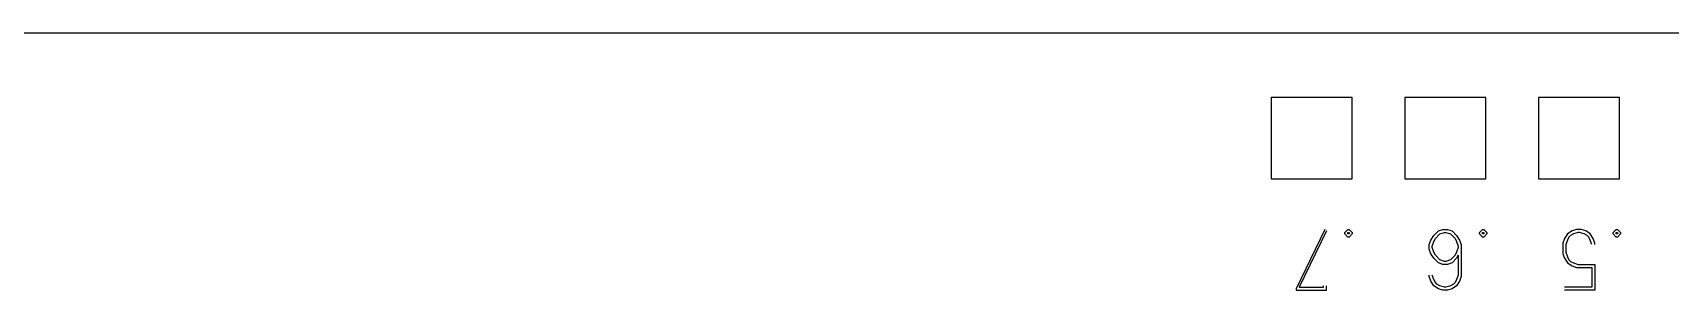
# Model space of a CAD drawing. Header units: millimetres. Extents: x 1181 to 1755, y 284 to 690.
# Drawn here: x 1346.46 to 1386.89, y 498.53 to 504.88 of the extents above; entities that cross this region are included whole.
import ezdxf

# ---------------------------------------------------------------- set-up
doc = ezdxf.new("R2010")
doc.units = ezdxf.units.MM
doc.layers.add('0007LEVEL_0', color=7, linetype='Continuous')

msp = doc.modelspace()

# ---------------------------------------------------------------- linework, layer by layer
at = {"color": 7, "linetype": 'Continuous'}
for p, q in [((1313.039, 504.876), (1466.239, 504.876)), ((1377.039, 503.276), (1377.039, 501.276)), ((1379.039, 503.276), (1377.039, 503.276)), ((1379.039, 501.276), (1379.039, 503.276)), ((1380.339, 503.276), (1380.339, 501.276)), ((1382.339, 503.276), (1380.339, 503.276)), ((1382.339, 501.276), (1382.339, 503.276)), ((1383.639, 503.276), (1383.639, 501.276)), ((1385.639, 503.276), (1383.639, 503.276)), ((1385.639, 501.276), (1385.639, 503.276)), ((1377.039, 501.276), (1379.039, 501.276)), ((1380.339, 501.276), (1382.339, 501.276)), ((1383.639, 501.276), (1385.639, 501.276))]:
    msp.add_line(p, q, dxfattribs=at)
at = {"layer": '0007LEVEL_0', "color": 7, "linetype": 'Continuous'}
for p, q in [((1378.364, 500.026), (1377.651, 498.563)), ((1378.401, 499.988), (1377.726, 498.601)), ((1378.851, 499.951), (1378.926, 500.026)), ((1378.851, 499.913), (1378.851, 499.951)), ((1378.926, 499.838), (1378.851, 499.913)), ((1378.926, 500.026), (1378.964, 500.026)), ((1378.926, 499.913), (1378.926, 499.951)), ((1378.926, 499.951), (1378.964, 499.951)), ((1378.964, 499.913), (1378.926, 499.913)), ((1378.964, 499.838), (1378.926, 499.838)), ((1378.964, 500.026), (1379.039, 499.951)), ((1378.964, 499.951), (1378.964, 499.913)), ((1379.039, 499.913), (1378.964, 499.838)), ((1379.039, 499.951), (1379.039, 499.913)), ((1380.939, 499.651), (1380.976, 499.763)), ((1380.976, 499.763), (1381.051, 499.876)), ((1381.014, 499.613), (1381.051, 499.726)), ((1381.051, 499.876), (1381.164, 499.988)), ((1381.051, 499.726), (1381.089, 499.801)), ((1381.089, 499.801), (1381.201, 499.913)), ((1381.164, 499.988), (1381.276, 500.026)), ((1381.201, 499.913), (1381.314, 499.951)), ((1381.276, 500.026), (1381.389, 500.026)), ((1381.314, 499.951), (1381.351, 499.951)), ((1381.351, 499.951), (1381.464, 499.913)), ((1381.389, 500.026), (1381.501, 499.988)), ((1381.464, 499.913), (1381.576, 499.801)), ((1381.501, 499.988), (1381.614, 499.876)), ((1381.576, 499.801), (1381.614, 499.726)), ((1381.614, 499.876), (1381.689, 499.763)), ((1381.614, 499.726), (1381.651, 499.613)), ((1381.689, 499.763), (1381.726, 499.651)), ((1382.176, 499.951), (1382.251, 500.026)), ((1382.176, 499.913), (1382.176, 499.951)), ((1382.251, 499.838), (1382.176, 499.913)), ((1382.251, 500.026), (1382.289, 500.026)), ((1382.251, 499.913), (1382.251, 499.951)), ((1382.251, 499.951), (1382.289, 499.951)), ((1382.289, 499.913), (1382.251, 499.913)), ((1382.289, 499.838), (1382.251, 499.838)), ((1382.289, 500.026), (1382.364, 499.951)), ((1382.289, 499.951), (1382.289, 499.913)), ((1382.364, 499.913), (1382.289, 499.838)), ((1382.364, 499.951), (1382.364, 499.913)), ((1384.276, 499.801), (1384.239, 499.688)), ((1384.351, 499.913), (1384.276, 499.801)), ((1384.351, 499.763), (1384.314, 499.651)), ((1384.464, 499.988), (1384.351, 499.913)), ((1384.389, 499.838), (1384.351, 499.763)), ((1384.426, 499.876), (1384.389, 499.838)), ((1384.501, 499.913), (1384.426, 499.876)), ((1384.576, 500.026), (1384.464, 499.988)), ((1384.614, 499.951), (1384.501, 499.913)), ((1384.689, 500.026), (1384.576, 500.026)), ((1384.651, 499.951), (1384.614, 499.951)), ((1384.764, 499.913), (1384.651, 499.951)), ((1384.801, 499.988), (1384.689, 500.026)), ((1384.839, 499.876), (1384.764, 499.913)), ((1384.914, 499.913), (1384.801, 499.988)), ((1384.876, 499.838), (1384.839, 499.876)), ((1384.914, 499.763), (1384.876, 499.838)), ((1384.989, 499.801), (1384.914, 499.913)), ((1384.951, 499.651), (1384.914, 499.763)), ((1385.026, 499.688), (1384.989, 499.801)), ((1385.476, 499.951), (1385.551, 500.026)), ((1385.476, 499.913), (1385.476, 499.951)), ((1385.551, 499.838), (1385.476, 499.913)), ((1385.551, 500.026), (1385.589, 500.026)), ((1385.551, 499.913), (1385.551, 499.951)), ((1385.551, 499.951), (1385.589, 499.951)), ((1385.589, 499.913), (1385.551, 499.913)), ((1385.589, 499.838), (1385.551, 499.838)), ((1385.589, 500.026), (1385.664, 499.951)), ((1385.589, 499.951), (1385.589, 499.913)), ((1385.664, 499.913), (1385.589, 499.838)), ((1385.664, 499.951), (1385.664, 499.913)), ((1380.939, 499.538), (1380.939, 499.651)), ((1380.976, 499.426), (1380.939, 499.538)), ((1381.051, 499.313), (1380.976, 499.426)), ((1381.014, 499.576), (1381.014, 499.613)), ((1381.051, 499.463), (1381.014, 499.576)), ((1381.089, 499.388), (1381.051, 499.463)), ((1381.164, 499.201), (1381.051, 499.313)), ((1381.201, 499.276), (1381.089, 499.388)), ((1381.576, 499.388), (1381.464, 499.276)), ((1381.614, 499.313), (1381.501, 499.201)), ((1381.614, 499.463), (1381.576, 499.388)), ((1381.651, 499.576), (1381.614, 499.463)), ((1381.651, 499.388), (1381.614, 499.313)), ((1381.651, 499.613), (1381.651, 499.576)), ((1381.651, 499.388), (1381.651, 498.901)), ((1381.726, 499.651), (1381.726, 498.863)), ((1384.239, 499.688), (1384.239, 499.426)), ((1384.239, 499.426), (1384.276, 499.313)), ((1384.276, 499.313), (1384.351, 499.201)), ((1384.314, 499.651), (1384.314, 499.463)), ((1384.314, 499.463), (1384.351, 499.351)), ((1384.351, 499.351), (1384.389, 499.276)), ((1385.026, 499.651), (1385.026, 499.688)), ((1381.276, 499.163), (1381.164, 499.201)), ((1381.314, 499.238), (1381.201, 499.276)), ((1381.389, 499.163), (1381.276, 499.163)), ((1381.351, 499.238), (1381.314, 499.238)), ((1381.464, 499.276), (1381.351, 499.238)), ((1381.501, 499.201), (1381.389, 499.163)), ((1384.351, 499.201), (1384.464, 499.126)), ((1384.389, 499.276), (1384.426, 499.238)), ((1384.426, 499.238), (1384.501, 499.201)), ((1384.464, 499.126), (1384.576, 499.088)), ((1384.501, 499.201), (1384.614, 499.163)), ((1384.576, 499.088), (1384.951, 499.088)), ((1384.614, 499.163), (1385.026, 499.163)), ((1384.951, 499.088), (1384.951, 498.601)), ((1385.026, 499.163), (1385.026, 498.526)), ((1377.651, 498.563), (1377.651, 498.526)), ((1377.651, 498.526), (1378.401, 498.526)), ((1377.726, 498.601), (1378.326, 498.601)), ((1378.326, 498.601), (1378.326, 498.638)), ((1378.401, 498.526), (1378.401, 498.638)), ((1380.939, 498.863), (1380.939, 498.901)), ((1380.976, 498.751), (1380.939, 498.863)), ((1381.051, 498.638), (1380.976, 498.751)), ((1381.051, 498.788), (1381.014, 498.901)), ((1381.089, 498.713), (1381.051, 498.788)), ((1381.164, 498.563), (1381.051, 498.638)), ((1381.126, 498.676), (1381.089, 498.713)), ((1381.201, 498.638), (1381.126, 498.676)), ((1381.276, 498.526), (1381.164, 498.563)), ((1381.314, 498.601), (1381.201, 498.638)), ((1381.389, 498.526), (1381.276, 498.526)), ((1381.351, 498.601), (1381.314, 498.601)), ((1381.464, 498.638), (1381.351, 498.601)), ((1381.501, 498.563), (1381.389, 498.526)), ((1381.539, 498.676), (1381.464, 498.638)), ((1381.614, 498.638), (1381.501, 498.563)), ((1381.576, 498.713), (1381.539, 498.676)), ((1381.614, 498.788), (1381.576, 498.713)), ((1381.651, 498.901), (1381.614, 498.788)), ((1381.689, 498.751), (1381.614, 498.638)), ((1381.726, 498.863), (1381.689, 498.751)), ((1384.951, 498.601), (1384.276, 498.601)), ((1385.026, 498.526), (1384.276, 498.526))]:
    msp.add_line(p, q, dxfattribs=at)

doc.saveas('drawing.dxf')
